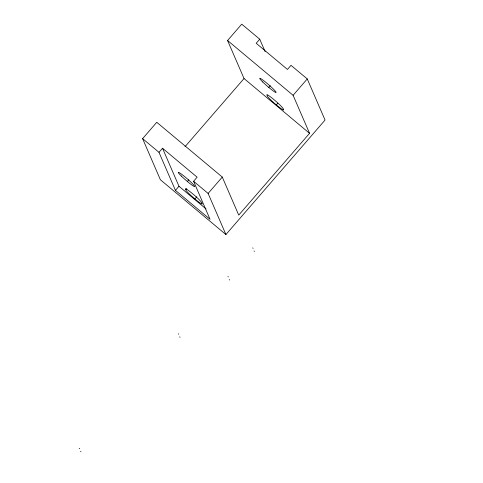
<?xml version="1.0" encoding="UTF-8"?>
<svg xmlns="http://www.w3.org/2000/svg" width="483" height="483" viewBox="0 0 483 483"><rect width="100%" height="100%" fill="white"/><g stroke="black" fill="none" stroke-linecap="round" stroke-linejoin="round"><path stroke-width="0.72" d="M259.733 39.189L256.189 43.283L287.463 69.431L291.007 65.344L307.26 78.934L325.053 120.05L225.911 234.545L160.392 179.754L142.606 138.639L156.764 122.284L222.283 177.074L238.741 215.104L309.555 133.326L293.096 95.29L227.578 40.506L241.742 24.15L259.733 39.189L265.119 51.639M158.979 152.338L162.523 148.251L197.124 177.189L193.586 181.276L210.045 219.306L175.438 190.368L158.979 152.338L142.606 138.639M185.025 146.687L244.036 78.536L227.578 40.506M175.438 190.368L178.982 186.281L162.523 148.251M187.35 181.475L188.799 179.803M268.789 87.429L270.239 85.757M185.883 189.747L185.623 189.414A10.861 0.99 40.9 0 1 191.449 192.789L193.58 194.564A10.861 0.99 40.9 0 1 201.816 202.896L201.707 202.975A10.861 0.99 40.9 0 1 194.915 198.948A10.861 0.99 40.9 0 1 185.883 189.747L186.849 188.63M194.915 198.948L196.847 196.72M276.348 104.902A10.861 0.99 40.9 0 0 283.141 108.929L283.255 108.85A10.861 0.99 40.9 0 0 275.02 100.518L272.889 98.743A10.861 0.99 40.9 0 0 267.057 95.368L267.322 95.7A10.861 0.99 40.9 0 0 276.348 104.902L277.797 103.229M225.911 234.545L208.119 193.429L222.283 177.074M293.096 95.29L307.26 78.934M244.036 78.536L309.555 133.326M193.586 181.276L208.119 193.429M178.982 186.281L206.084 208.946M252.687 247.918L253.134 248.292M254.022 250.997L254.469 251.371M227.898 276.542L228.35 276.916M229.232 279.621L229.685 279.995M178.33 333.783L178.776 334.158M179.664 336.868L180.111 337.243M79.188 448.278L79.635 448.653M80.522 451.364L80.969 451.738M262.74 81.983A10.861 0.99 40.9 0 0 276.041 92.519A10.861 0.99 40.9 0 0 264.919 81.615A10.861 0.99 40.9 0 0 262.74 81.983M181.3 176.029A10.861 0.99 40.9 0 0 194.601 186.565A10.861 0.99 40.9 0 0 183.486 175.661A10.861 0.99 40.9 0 0 181.3 176.029"/></g></svg>
